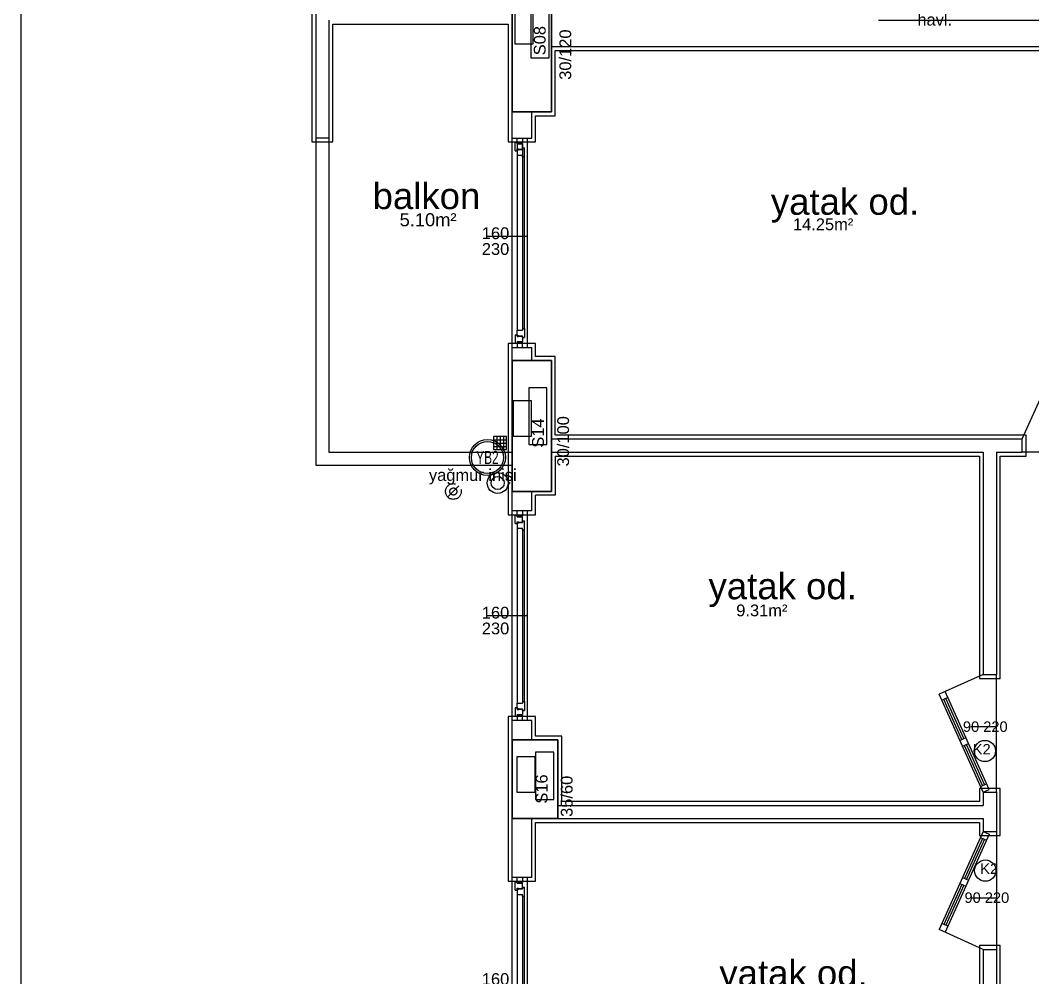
# Model space of a CAD drawing. Header units: centimetres. Extents: x -13133 to 30552, y -2 to 4552.
# Drawn here: x 7524 to 8298, y 1013 to 1744 of the extents above; entities that cross this region are included whole.
import ezdxf
from ezdxf.enums import TextEntityAlignment as Align

# ---------------------------------------------------------------- set-up
doc = ezdxf.new("R2010")
doc.units = ezdxf.units.CM
doc.linetypes.add('YAGMUR HATTI', pattern=[36, 30, -6])
for name, color, linetype in [('MTY-YAGMURSU-KOLON NO', 7, 'CONTINUOUS'), ('ROTAS-MIMARI', 8, 'CONTINUOUS'), ('ROTAS-MIMARI-KOLON', 8, 'CONTINUOUS'), ('ROTAS-MIMARI-YAZI', 8, 'CONTINUOUS'), ('ROTAS-PAFTA', 7, 'CONTINUOUS'), ('ROTAS-PISSU-KOLONNO', 211, 'CONTINUOUS'), ('ROTAS-YAGMUR-BORUSU', 3, 'YAGMUR HATTI')]:
    doc.layers.add(name, color=color, linetype=linetype)
doc.styles.add('ANOTATIVO', font='arial.ttf')
doc.styles.add('ROTAS', font='arial.ttf')

# ---------------------------------------------------------------- blocks, each defined once
blk = doc.blocks.new('MTY-KOLON NO YAGMUR')
at = {"layer": 'MTY-YAGMURSU-KOLON NO', "linetype": 'Continuous', "ltscale": 100}
blk.add_circle((0, 0), 27.5, dxfattribs=at)
at = {"layer": 'MTY-YAGMURSU-KOLON NO', "color": 7, "linetype": 'Continuous', "ltscale": 100}
blk.add_circle((0, 0), 24.5, dxfattribs=at)
at = {"style": 'ANOTATIVO', "width": 0.65}
blk.add_attdef('K', text='', height=20, dxfattribs=at).set_placement((0, 0), align=Align.MIDDLE_CENTER)

msp = doc.modelspace()

# ---------------------------------------------------------------- linework, layer by layer
at = {"layer": 'ROTAS-MIMARI'}
for p, q in [((7747.24, 1857.24), (7747.24, 1651.24)), ((7750.24, 1854.24), (7750.24, 1654.24)), ((7760.24, 1744.24), (7760.24, 1654.24)), ((7763.24, 1651.24), (7763.24, 1741.24)), ((7763.24, 1741.24), (7897.24, 1741.24)), ((7897.24, 1741.24), (7897.24, 1674.24)), ((8180.24, 1744.24), (8325.24, 1744.24)), ((7930.24, 1724.24), (8325.24, 1724.24)), ((7933.24, 1671.24), (7933.24, 1721.24)), ((7933.24, 1721.24), (8322.24, 1721.24)), ((7897.24, 1674.24), (7897.24, 1651.24)), ((7900.24, 1654.24), (7900.24, 1674.24)), ((7915.24, 1654.24), (7915.24, 1674.24)), ((7918.24, 1651.24), (7918.24, 1671.24)), ((7918.24, 1671.24), (7933.24, 1671.24)), ((7747.24, 1651.24), (7763.24, 1651.24)), ((7760.24, 1654.24), (7750.24, 1654.24)), ((7897.24, 1651.24), (7918.24, 1651.24)), ((7900.24, 1654.24), (7915.24, 1654.24)), ((7900.24, 1494.24), (7900.24, 1654.24)), ((7902.65, 1650.94), (7904.05, 1650.94)), ((7902.65, 1644.54), (7902.65, 1650.94)), ((7904.05, 1650.94), (7904.05, 1507.44)), ((7904.05, 1649.74), (7904.05, 1650.94)), ((7904.05, 1649.74), (7908.25, 1649.74)), ((7904.25, 1650.24), (7904.25, 1654.24)), ((7908.25, 1650.24), (7904.25, 1650.24)), ((7908.25, 1654.24), (7908.25, 1650.24)), ((7908.25, 1649.74), (7908.25, 1508.64)), ((7908.25, 1645.74), (7908.25, 1649.74)), ((7912.05, 1494.24), (7912.05, 1654.24)), ((7902.65, 1644.54), (7904.05, 1644.54)), ((7904.05, 1646.04), (7905.05, 1646.04)), ((7904.05, 1644.54), (7904.05, 1646.04)), ((7904.05, 1645.44), (7904.05, 1641.04)), ((7904.05, 1645.44), (7904.55, 1645.44)), ((7904.05, 1641.04), (7908.25, 1641.04)), ((7904.55, 1645.14), (7904.55, 1645.44)), ((7904.55, 1645.14), (7905.05, 1645.14)), ((7905.05, 1645.74), (7905.05, 1646.04)), ((7905.05, 1645.74), (7908.25, 1645.74)), ((7905.05, 1645.14), (7905.05, 1645.44)), ((7905.05, 1645.44), (7908.25, 1645.44)), ((7908.25, 1646.64), (7908.25, 1645.44)), ((7908.25, 1646.64), (7909.65, 1646.64)), ((7908.25, 1639.84), (7908.25, 1641.04)), ((7909.65, 1508.64), (7909.65, 1646.64)), ((7909.65, 1639.84), (7909.65, 1646.64)), ((7908.25, 1639.84), (7909.65, 1639.84)), ((7880.61, 1579.19), (7912.05, 1579.19)), ((7908.25, 1508.64), (7908.25, 1507.44)), ((7908.25, 1508.64), (7909.65, 1508.64)), ((7909.65, 1508.64), (7909.65, 1501.84)), ((7902.65, 1503.94), (7902.65, 1497.54)), ((7902.65, 1503.94), (7904.05, 1503.94)), ((7904.05, 1507.44), (7908.25, 1507.44)), ((7904.05, 1503.04), (7904.05, 1507.44)), ((7904.05, 1503.94), (7904.05, 1502.44)), ((7904.05, 1503.04), (7904.55, 1503.04)), ((7904.05, 1502.44), (7905.05, 1502.44)), ((7904.55, 1503.34), (7905.05, 1503.34)), ((7904.55, 1503.34), (7904.55, 1503.04)), ((7905.05, 1503.34), (7905.05, 1503.04)), ((7905.05, 1503.04), (7908.25, 1503.04)), ((7905.05, 1502.74), (7905.05, 1502.44)), ((7905.05, 1502.74), (7908.25, 1502.74)), ((7908.25, 1501.84), (7908.25, 1503.04)), ((7908.25, 1502.74), (7908.25, 1498.74)), ((7908.25, 1501.84), (7909.65, 1501.84)), ((7918.24, 1497.24), (7897.24, 1497.24)), ((7897.24, 1497.24), (7897.24, 1484.24)), ((7900.24, 1484.24), (7900.24, 1494.24)), ((7900.24, 1494.24), (7915.24, 1494.24)), ((7902.65, 1497.54), (7904.05, 1497.54)), ((7904.05, 1498.74), (7904.05, 1497.54)), ((7904.05, 1498.74), (7908.25, 1498.74)), ((7904.25, 1498.24), (7904.25, 1494.24)), ((7908.25, 1498.24), (7904.25, 1498.24)), ((7908.25, 1494.24), (7908.25, 1498.24)), ((7915.24, 1484.24), (7915.24, 1494.24)), ((7918.24, 1487.24), (7918.24, 1497.24)), ((7933.24, 1487.24), (7918.24, 1487.24)), ((7933.24, 1427.24), (7933.24, 1487.24)), ((7897.24, 1484.24), (7897.24, 1414.24)), ((8289.99, 1424.24), (8305.11, 1457.88)), ((7896.09, 1426.1), (7886.09, 1426.1)), ((7886.09, 1426.1), (7886.09, 1416.1)), ((7886.09, 1423.63), (7896.09, 1423.63)), ((7888.56, 1426.1), (7888.56, 1416.1)), ((7891.17, 1426.1), (7891.17, 1416.1)), ((7893.79, 1426.1), (7893.79, 1416.1)), ((7896.09, 1416.1), (7896.09, 1426.1)), ((7930.24, 1424.24), (8289.99, 1424.24)), ((8292.99, 1427.24), (7933.24, 1427.24)), ((8289.99, 1414.24), (8289.99, 1424.24)), ((8292.99, 1411.24), (8292.99, 1427.24)), ((7886.09, 1421.1), (7896.09, 1421.1)), ((7886.09, 1418.57), (7896.09, 1418.57)), ((7886.09, 1416.1), (7896.09, 1416.1)), ((7897.24, 1414.24), (7897.24, 1366.24)), ((7930.24, 1414.24), (8260.24, 1414.24)), ((7933.24, 1411.24), (8257.24, 1411.24)), ((7933.24, 1411.24), (7933.24, 1381.24)), ((8257.24, 1411.24), (8257.24, 1241.24)), ((8260.24, 1414.24), (8260.24, 1244.24)), ((8270.24, 1414.24), (8289.99, 1414.24)), ((8270.24, 1414.24), (8270.24, 1244.24)), ((8273.24, 1241.24), (8273.24, 1411.24)), ((8273.24, 1411.24), (8292.99, 1411.24)), ((8379.99, 1414.24), (8289.99, 1414.24)), ((7900.24, 1369.24), (7900.24, 1384.24)), ((7915.24, 1369.24), (7915.24, 1384.24)), ((7918.24, 1366.24), (7918.24, 1381.24)), ((7933.24, 1381.24), (7918.24, 1381.24)), ((7915.24, 1369.24), (7900.24, 1369.24)), ((7900.24, 1209.24), (7900.24, 1369.24)), ((7904.25, 1365.24), (7904.25, 1369.24)), ((7908.25, 1369.24), (7908.25, 1365.24)), ((7912.05, 1209.24), (7912.05, 1369.24)), ((7897.24, 1366.24), (7918.24, 1366.24)), ((7902.65, 1359.54), (7902.65, 1365.94)), ((7902.65, 1365.94), (7904.05, 1365.94)), ((7904.05, 1364.74), (7904.05, 1365.94)), ((7904.05, 1364.74), (7908.25, 1364.74)), ((7908.25, 1365.24), (7904.25, 1365.24)), ((7908.25, 1360.74), (7908.25, 1364.74)), ((7908.25, 1361.64), (7909.65, 1361.64)), ((7908.25, 1361.64), (7908.25, 1360.44)), ((7909.65, 1354.84), (7909.65, 1361.64)), ((7902.65, 1359.54), (7904.05, 1359.54)), ((7904.05, 1359.54), (7904.05, 1361.04)), ((7904.05, 1361.04), (7905.05, 1361.04)), ((7904.05, 1360.44), (7904.55, 1360.44)), ((7904.05, 1360.44), (7904.05, 1356.04)), ((7904.05, 1356.04), (7904.05, 1222.44)), ((7904.05, 1356.04), (7908.25, 1356.04)), ((7904.55, 1360.14), (7904.55, 1360.44)), ((7904.55, 1360.14), (7905.05, 1360.14)), ((7905.05, 1360.74), (7905.05, 1361.04)), ((7905.05, 1360.74), (7908.25, 1360.74)), ((7905.05, 1360.44), (7908.25, 1360.44)), ((7905.05, 1360.14), (7905.05, 1360.44)), ((7908.25, 1354.84), (7908.25, 1356.04)), ((7908.25, 1354.84), (7908.25, 1223.64)), ((7908.25, 1354.84), (7909.65, 1354.84)), ((7909.65, 1223.64), (7909.65, 1354.84)), ((7880.61, 1289.24), (7912.05, 1289.24)), ((8260.24, 1244.24), (8226.59, 1229.12)), ((8257.24, 1241.24), (8273.24, 1241.24)), ((8260.24, 1244.24), (8270.24, 1244.24)), ((8270.24, 1154.24), (8270.24, 1244.24)), ((8264.8, 1156.29), (8231.16, 1231.17)), ((7904.05, 1222.44), (7908.25, 1222.44)), ((7904.05, 1218.04), (7904.05, 1222.44)), ((7908.25, 1223.64), (7908.25, 1222.44)), ((7908.25, 1223.64), (7909.65, 1223.64)), ((7909.65, 1223.64), (7909.65, 1216.84)), ((8260.24, 1154.24), (8226.59, 1229.12)), ((8233.2, 1226.61), (8228.64, 1224.56)), ((8243.88, 1194.62), (8230.13, 1225.22)), ((8245.32, 1195.27), (8231.57, 1225.87)), ((7902.65, 1218.94), (7902.65, 1212.54)), ((7902.65, 1218.94), (7904.05, 1218.94)), ((7904.05, 1218.94), (7904.05, 1217.44)), ((7904.05, 1218.04), (7904.55, 1218.04)), ((7904.05, 1217.44), (7905.05, 1217.44)), ((7904.55, 1218.34), (7905.05, 1218.34)), ((7904.55, 1218.34), (7904.55, 1218.04)), ((7905.05, 1218.34), (7905.05, 1218.04)), ((7905.05, 1218.04), (7908.25, 1218.04)), ((7905.05, 1217.74), (7905.05, 1217.44)), ((7905.05, 1217.74), (7908.25, 1217.74)), ((7908.25, 1216.84), (7908.25, 1218.04)), ((7908.25, 1217.74), (7908.25, 1213.74)), ((7908.25, 1216.84), (7909.65, 1216.84)), ((7897.24, 1212.24), (7897.24, 1194.24)), ((7918.24, 1212.24), (7897.24, 1212.24)), ((7900.24, 1194.24), (7900.24, 1209.24)), ((7915.24, 1209.24), (7900.24, 1209.24)), ((7902.65, 1212.54), (7904.05, 1212.54)), ((7904.05, 1213.74), (7904.05, 1212.54)), ((7904.05, 1213.74), (7908.25, 1213.74)), ((7904.25, 1213.24), (7904.25, 1209.24)), ((7908.25, 1213.24), (7904.25, 1213.24)), ((7908.25, 1209.24), (7908.25, 1213.24)), ((7915.24, 1194.24), (7915.24, 1209.24)), ((7918.24, 1197.24), (7918.24, 1212.24)), ((8250.67, 1204.52), (8270.24, 1204.52)), ((7897.24, 1194.24), (7897.24, 1134.24)), ((7938.24, 1197.24), (7918.24, 1197.24)), ((7938.24, 1147.24), (7938.24, 1197.24)), ((8242.39, 1193.96), (8246.95, 1196.01)), ((8244.44, 1189.4), (8249, 1191.45)), ((8259.68, 1159.46), (8245.93, 1190.06)), ((8261.12, 1160.11), (8247.37, 1190.71)), ((8258.19, 1158.8), (8262.75, 1160.85)), ((8273.24, 1157.24), (8257.24, 1157.24)), ((8257.24, 1157.24), (8257.24, 1152.24)), ((8260.24, 1154.24), (8264.8, 1156.29)), ((8260.24, 1154.24), (8260.24, 1144.24)), ((8260.24, 1154.24), (8270.24, 1154.24)), ((8270.24, 1154.24), (8270.24, 1124.24)), ((8273.24, 1149.24), (8273.24, 1157.24)), ((8257.24, 1147.24), (7938.24, 1147.24)), ((8257.24, 1152.24), (8257.24, 1147.24)), ((8273.24, 1134.24), (8273.24, 1149.24)), ((7935.24, 1144.24), (8260.24, 1144.24)), ((7897.24, 1134.24), (7897.24, 1086.24)), ((7900.24, 1089.24), (7900.24, 1134.24)), ((7915.24, 1089.24), (7915.24, 1134.24)), ((7918.24, 1086.24), (7918.24, 1131.24)), ((7918.24, 1131.24), (7935.24, 1131.24)), ((7935.24, 1134.24), (8260.24, 1134.24)), ((7935.24, 1131.24), (8257.24, 1131.24)), ((8257.24, 1131.24), (8257.24, 1121.24)), ((8260.24, 1134.24), (8260.24, 1124.24)), ((8273.24, 1121.24), (8273.24, 1134.24)), ((8260.24, 1124.24), (8226.59, 1049.35)), ((8264.8, 1122.19), (8231.16, 1047.31)), ((8260.24, 1124.24), (8270.24, 1124.24)), ((8260.24, 1124.24), (8264.8, 1122.19)), ((8270.24, 1124.24), (8270.24, 1034.24)), ((8259.68, 1119.01), (8245.93, 1088.41)), ((8261.12, 1118.36), (8247.37, 1087.76)), ((8257.24, 1121.24), (8273.24, 1121.24)), ((8258.19, 1119.68), (8262.75, 1117.63)), ((7897.24, 1086.24), (7918.24, 1086.24)), ((7915.24, 1089.24), (7900.24, 1089.24)), ((7900.24, 929.24), (7900.24, 1089.24)), ((7902.65, 1079.54), (7902.65, 1085.94)), ((7902.65, 1085.94), (7904.05, 1085.94)), ((7904.05, 1084.74), (7904.05, 1085.94)), ((7904.05, 1084.74), (7908.25, 1084.74)), ((7904.25, 1085.24), (7904.25, 1089.24)), ((7908.25, 1085.24), (7904.25, 1085.24)), ((7908.25, 1089.24), (7908.25, 1085.24)), ((7908.25, 1080.74), (7908.25, 1084.74)), ((7912.05, 929.24), (7912.05, 1089.24)), ((8243.88, 1083.85), (8230.13, 1053.25)), ((8245.32, 1083.2), (8231.57, 1052.6)), ((8242.39, 1084.51), (8246.95, 1082.47)), ((8244.44, 1089.08), (8249, 1087.03)), ((7902.65, 1079.54), (7904.05, 1079.54)), ((7904.05, 1079.54), (7904.05, 1081.04)), ((7904.05, 1081.04), (7905.05, 1081.04)), ((7904.05, 1080.44), (7904.55, 1080.44)), ((7904.05, 1080.44), (7904.05, 1076.04)), ((7904.05, 1076.04), (7904.05, 942.44)), ((7904.05, 1076.04), (7908.25, 1076.04)), ((7904.55, 1080.14), (7904.55, 1080.44)), ((7904.55, 1080.14), (7905.05, 1080.14)), ((7905.05, 1080.74), (7905.05, 1081.04)), ((7905.05, 1080.74), (7908.25, 1080.74)), ((7905.05, 1080.44), (7908.25, 1080.44)), ((7905.05, 1080.14), (7905.05, 1080.44)), ((7908.25, 1081.64), (7909.65, 1081.64)), ((7908.25, 1081.64), (7908.25, 1080.44)), ((7908.25, 1074.84), (7908.25, 1076.04)), ((7909.65, 1074.84), (7909.65, 1081.64)), ((7908.25, 1074.84), (7908.25, 943.64)), ((7908.25, 1074.84), (7909.65, 1074.84)), ((7909.65, 943.64), (7909.65, 1074.84)), ((8251.45, 1073.5), (8270.24, 1073.5)), ((8233.2, 1051.87), (8228.64, 1053.92)), ((8260.24, 1034.24), (8226.59, 1049.35)), ((8273.24, 1037.24), (8257.24, 1037.24)), ((8257.24, 1037.24), (8257.24, 867.24)), ((8273.24, 997.24), (8273.24, 1037.24)), ((8260.24, 1034.24), (8260.24, 864.24)), ((8260.24, 1034.24), (8270.24, 1034.24)), ((8270.24, 1034.24), (8270.24, 994.24))]:
    msp.add_line(p, q, dxfattribs=at)
for points in [[(7900.24, 1674.24), (7900.24, 1794.24)], [(7930.24, 1794.24), (7930.24, 1674.24)], [(7930.24, 1674.24), (7900.24, 1674.24)], [(7750.24, 1654.24), (7750.24, 1404.24)], [(7760.24, 1654.24), (7760.24, 1414.24)], [(7900.24, 1384.24), (7900.24, 1484.24)], [(7900.24, 1484.24), (7930.24, 1484.24)], [(7930.24, 1484.24), (7930.24, 1384.24)], [(7760.24, 1414.24), (7900.24, 1414.24)], [(7750.24, 1404.24), (7900.24, 1404.24)], [(7930.24, 1384.24), (7900.24, 1384.24)], [(7900.24, 1134.24), (7900.24, 1194.24)], [(7900.24, 1194.24), (7935.24, 1194.24)], [(7935.24, 1194.24), (7935.24, 1134.24)], [(7935.24, 1134.24), (7900.24, 1134.24)]]:
    msp.add_lwpolyline(points, dxfattribs=at)
for centre, radius in [((7889.24, 1390.63), 8), ((7889.24, 1390.63), 5), ((8261.45, 1185.82), 8.14), ((8261.78, 1094.42), 8.14)]:
    msp.add_circle(centre, radius, dxfattribs=at)
at = {"layer": 'ROTAS-MIMARI-KOLON'}
for points in [[(7930.24, 1794.24), (7900.24, 1794.24), (7900.24, 1674.24), (7930.24, 1674.24), (7930.24, 1794.24)], [(7928.54, 1715.63), (7928.54, 1758.75), (7914.57, 1758.75), (7914.57, 1715.63), (7928.54, 1715.63)], [(7916.42, 1726.33), (7916.42, 1753.35), (7902.46, 1753.35), (7902.46, 1726.33), (7916.42, 1726.33)], [(7930.24, 1484.24), (7900.24, 1484.24), (7900.24, 1384.24), (7930.24, 1384.24), (7930.24, 1484.24)], [(7926.9, 1420.14), (7926.9, 1463.25), (7912.93, 1463.25), (7912.93, 1420.14), (7926.9, 1420.14)], [(7915.08, 1426.46), (7915.08, 1453.48), (7901.12, 1453.48), (7901.12, 1426.46), (7915.08, 1426.46)], [(7935.24, 1194.24), (7900.24, 1194.24), (7900.24, 1134.24), (7935.24, 1134.24), (7935.24, 1194.24)], [(7932.09, 1148.84), (7932.09, 1184.96), (7918.12, 1184.96), (7918.12, 1148.84), (7932.09, 1148.84)], [(7917.87, 1154.42), (7917.87, 1181.45), (7903.91, 1181.45), (7903.91, 1154.42), (7917.87, 1154.42)]]:
    msp.add_lwpolyline(points, dxfattribs=at)
at = {"layer": 'ROTAS-PAFTA', "const_width": 1}
msp.add_lwpolyline([(7525, 25), (9975, 25), (9975, 2775), (7525, 2775)], close=True, dxfattribs=at)
at = {"layer": 'ROTAS-YAGMUR-BORUSU'}
msp.add_line((7851.19, 1379.92), (7859.59, 1388.32), dxfattribs=at)
for radius in [6, 2.7]:
    msp.add_circle((7855.39, 1384.12), radius, dxfattribs=at)

# ---------------------------------------------------------------- block references
at = {"layer": 'ROTAS-PISSU-KOLONNO'}
ref = msp.add_blockref('MTY-KOLON NO YAGMUR', (7881.39, 1410.12), dxfattribs=dict(at, xscale=0.5, yscale=0.5))
ref.add_attrib('K', 'YB2', dxfattribs={"height": 10, "style": 'ANOTATIVO', "width": 0.65}).set_placement((7881.39, 1410.12), align=Align.MIDDLE_CENTER)

# ---------------------------------------------------------------- texts
at = {"layer": 'ROTAS-MIMARI-YAZI', "style": 'ROTAS'}
for s, height, p in [('havl.', 9, (8223.15, 1744.68)), ('balkon', 20, (7834.84, 1609.92)), ('yatak od.', 20, (8154.65, 1605.59)), ('5.10m²', 10, (7836.07, 1591.78)), ('160', 9, (7887.61, 1581.49)), ('14.25m²', 9, (8137.88, 1588.31)), ('230', 9, (7887.62, 1569.42)), ('yağmur inişi', 9, (7870.24, 1396.72)), ('yatak od.', 20, (8107, 1311.79)), ('160', 9, (7887.61, 1291.54)), ('9.31m²', 9, (8091.06, 1293.26)), ('230', 9, (7887.62, 1279.47)), ('90 220', 8, (8261.77, 1204.43)), ('K2', 8, (8259.06, 1187.14)), ('K2', 8, (8264.74, 1095.86)), ('90 220', 8, (8262.97, 1073.75)), ('yatak od.', 20, (8115.28, 1015.95)), ('160', 9, (7887.61, 1011.54))]:
    msp.add_text(s, height=height, dxfattribs=at).set_placement(p, align=Align.MIDDLE_CENTER)
for s, p in [('S08', (7921.37, 1728.65)), ('30/120', (7940.9, 1717.96)), ('S14', (7920.02, 1428.78)), ('30/100', (7939.26, 1422.47)), ('S16', (7922.81, 1156.75)), ('35/60', (7941.98, 1151.17))]:
    msp.add_text(s, height=9, rotation=90, dxfattribs=at).set_placement(p, align=Align.MIDDLE_CENTER)

doc.saveas('drawing.dxf')
